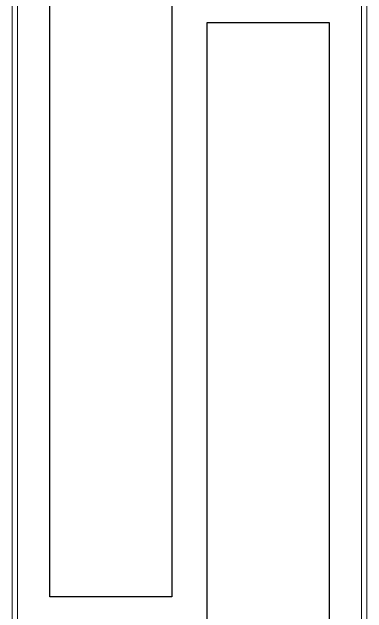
# Model space of a CAD drawing. Header units: millimetres. Extents: x -10 to 46, y -17 to 110.
# Drawn here: x 3.88 to 31.92, y 26.53 to 73.98 of the extents above; entities that cross this region are included whole.
import ezdxf

# ---------------------------------------------------------------- set-up
doc = ezdxf.new("R2010")
doc.units = ezdxf.units.MM

msp = doc.modelspace()

# ---------------------------------------------------------------- linework, layer by layer
at = {"lineweight": 18}
for p, q in [((3.9, 10.7), (3.9, 109.983)), ((4.32, 10.7), (4.32, 109.983)), ((31.481, 109.983), (31.481, 10.7)), ((31.901, 109.983), (31.901, 10.7)), ((3.88, 108.523), (3.88, 10.7)), ((31.921, 10.7), (31.921, 108.523))]:
    msp.add_line(p, q, dxfattribs=at)
for points in [[(6.867, 85.355), (16.505, 85.355), (16.505, 27.803), (6.867, 27.803)], [(19.287, 73.149), (28.925, 73.149), (28.925, 15.597), (19.287, 15.597)]]:
    msp.add_lwpolyline(points, close=True)

doc.saveas('drawing.dxf')
